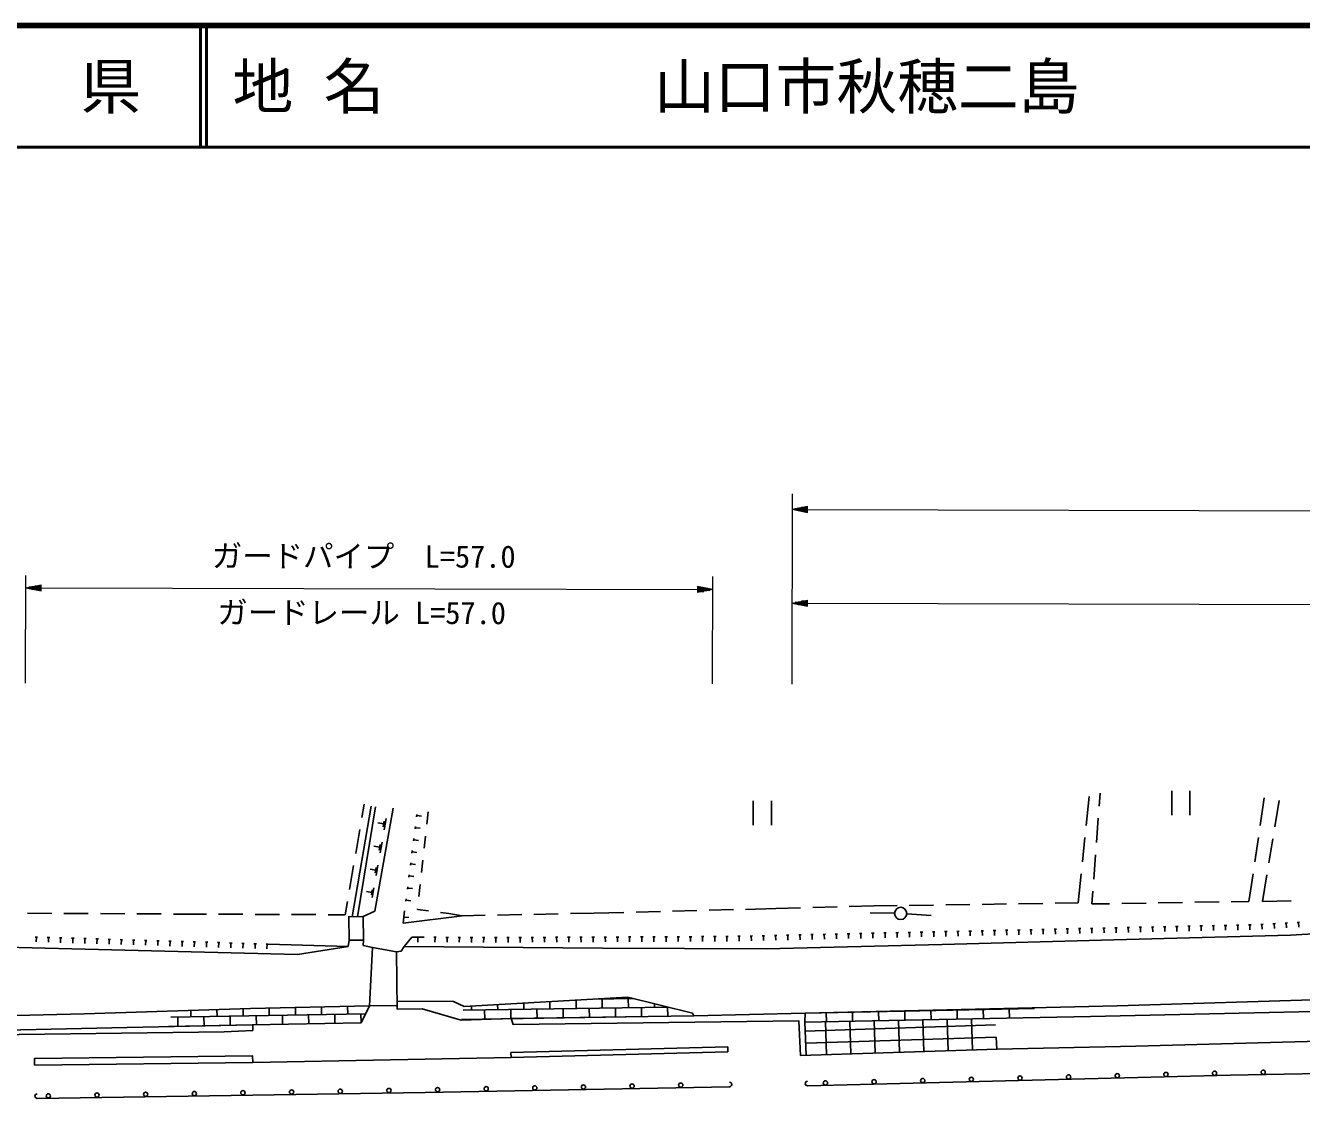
# Model space of a CAD drawing. Units: millimetres, scale not verified. Extents: x 40000 to 680000, y 20000 to 380000.
# Drawn here: x 353364 to 458264, y 291832 to 380000 of the extents above; entities that cross this region are included whole.
import ezdxf
from ezdxf.enums import TextEntityAlignment as Align

# ---------------------------------------------------------------- set-up
doc = ezdxf.new("R2010")
doc.units = ezdxf.units.MM
doc.header["$LTSCALE"] = 1000
for name, color, linetype, lineweight in [('M-BGD', 7, 'Continuous', 25), ('M-STR-HTXT', 7, 'Continuous', 13), ('M-TTL', 2, 'Continuous', 140), ('M-TTL-LINE', 7, 'Continuous', 50)]:
    doc.layers.add(name, color=color, linetype=linetype, lineweight=lineweight)
doc.layers.add('M-TTL-TXT', color=7, linetype='Continuous')
doc.styles.add('ＭＳ ゴシック', font='')
doc.styles.get('ＭＳ ゴシック').set_extended_font_data('MS Gothic')

msp = doc.modelspace()

# ---------------------------------------------------------------- linework, layer by layer
at = {"layer": 'M-BGD'}
for p, q in [((441632, 315849), (441711, 316907)), ((447594, 317118), (447594, 315118)), ((449094, 317118), (449094, 315118)), ((380228, 306767), (381771, 315844)), ((382130, 315808), (380658, 306771)), ((381014, 314916), (381201, 316005)), ((413186, 316292), (413186, 314292)), ((414686, 316292), (414686, 314292)), ((440814, 316656), (440564, 314268)), ((455201, 316530), (454866, 314257)), ((456064, 314144), (456421, 316315)), ((382076, 307233), (383583, 315700)), ((383022, 314831), (382856, 313900)), ((385514, 314977), (385539, 315175)), ((385527, 315076), (385923, 315025)), ((386471, 315378), (386361, 314384)), ((441407, 312858), (441557, 314852)), ((380506, 311959), (380844, 313931)), ((382815, 314388), (382318, 314476)), ((382856, 314620), (382773, 314155)), ((385388, 313984), (385413, 314183)), ((385401, 314084), (385798, 314033)), ((382519, 312693), (382440, 312249)), ((382677, 312894), (382519, 312005)), ((385263, 312992), (385288, 313191)), ((385275, 313092), (385672, 313041)), ((386251, 313390), (386141, 312396)), ((440460, 313273), (440253, 311284)), ((454720, 313268), (454427, 311289)), ((455577, 311184), (455902, 313158)), ((382479, 312471), (382005, 312555)), ((385137, 312000), (385162, 312199)), ((385149, 312100), (385546, 312049)), ((441183, 309866), (441333, 311861)), ((379997, 309003), (380336, 310974)), ((382151, 310596), (381699, 310677)), ((382189, 310808), (382114, 310385)), ((382340, 311000), (382189, 310153)), ((385011, 311008), (385036, 311207)), ((385024, 311107), (385421, 311057)), ((386031, 311402), (385921, 310408)), ((384886, 310016), (384911, 310215)), ((384898, 310115), (385295, 310065)), ((440149, 310289), (439899, 307901)), ((454281, 310300), (453946, 308027)), ((455058, 308027), (455415, 310197)), ((381831, 308763), (381400, 308840)), ((381867, 308965), (381795, 308562)), ((382010, 309148), (381867, 308341)), ((384760, 309024), (384785, 309223)), ((384772, 309123), (385169, 309073)), ((385811, 309414), (385701, 308420)), ((441029, 307812), (441108, 308869)), ((379640, 306928), (379828, 308017)), ((384634, 308032), (384659, 308230)), ((384647, 308131), (385044, 308081)), ((385591, 307426), (385583, 307350)), ((415053, 307435), (412562, 307372)), ((417090, 307489), (415053, 307435)), ((420089, 307569), (418090, 307516)), ((423126, 307650), (421089, 307596)), ((425013, 307678), (423126, 307650)), ((428013, 307723), (426013, 307693)), ((431012, 307768), (429013, 307738)), ((434012, 307813), (432012, 307783)), ((437012, 307858), (435012, 307828)), ((439899, 307901), (438012, 307873)), ((442488, 307836), (441029, 307812)), ((445488, 307886), (443488, 307853)), ((448487, 307936), (446488, 307903)), ((451487, 307986), (449487, 307953)), ((453946, 308027), (452487, 308003)), ((457416, 308067), (455058, 308027)), ((353520, 307050), (355520, 307040)), ((356520, 307035), (358520, 307025)), ((359520, 307019), (361520, 307009)), ((362520, 307004), (364520, 306994)), ((365520, 306989), (366832, 306982)), ((366832, 306982), (368236, 306976)), ((369236, 306972), (371236, 306963)), ((372236, 306959), (374236, 306951)), ((375236, 306947), (377236, 306938)), ((378236, 306934), (379640, 306928)), ((381125, 306776), (382076, 307233)), ((384408, 306246), (384534, 307238)), ((389256, 306843), (384408, 306246)), ((384471, 306742), (384868, 306692)), ((385583, 307350), (386499, 307240)), ((387492, 307120), (388162, 307040)), ((389256, 306843), (388162, 307040)), ((391165, 306881), (389256, 306843)), ((394165, 306941), (392165, 306901)), ((397164, 307000), (395165, 306960)), ((400073, 307058), (398164, 307020)), ((402565, 307121), (400073, 307058)), ((405564, 307196), (403564, 307146)), ((408563, 307272), (406563, 307221)), ((411562, 307347), (409563, 307297)), ((424814, 307050), (422815, 307091)), ((425813, 307003), (427807, 306854)), ((457913, 306302), (458113, 306313)), ((416928, 305271), (417128, 305275)), ((417028, 305273), (417037, 304873)), ((417928, 305294), (418128, 305298)), ((418028, 305296), (418037, 304896)), ((418928, 305316), (419128, 305321)), ((419028, 305319), (419037, 304919)), ((419927, 305339), (420127, 305344)), ((420027, 305342), (420036, 304942)), ((420927, 305362), (421127, 305367)), ((421027, 305365), (421036, 304965)), ((421927, 305385), (422127, 305390)), ((422027, 305387), (422036, 304988)), ((422927, 305408), (423126, 305413)), ((423026, 305410), (423036, 305010)), ((423926, 305431), (424126, 305436)), ((424026, 305433), (424035, 305033)), ((424926, 305454), (425126, 305458)), ((425026, 305456), (425035, 305056)), ((425926, 305476), (426126, 305481)), ((426026, 305478), (426035, 305078)), ((426926, 305498), (427125, 305503)), ((427025, 305500), (427034, 305101)), ((427925, 305520), (428125, 305525)), ((428025, 305523), (428034, 305123)), ((428925, 305542), (429125, 305547)), ((429025, 305545), (429034, 305145)), ((429925, 305565), (430125, 305569)), ((430025, 305567), (430034, 305167)), ((430925, 305587), (431124, 305591)), ((431025, 305589), (431033, 305189)), ((431924, 305609), (432124, 305613)), ((432024, 305611), (432033, 305211)), ((432924, 305631), (433124, 305635)), ((433024, 305633), (433033, 305233)), ((433924, 305653), (434124, 305657)), ((434024, 305655), (434033, 305255)), ((434924, 305675), (435124, 305679)), ((435024, 305677), (435032, 305277)), ((435923, 305697), (436123, 305701)), ((436023, 305699), (436032, 305299)), ((436923, 305719), (437123, 305723)), ((437023, 305721), (437032, 305321)), ((437923, 305741), (438123, 305746)), ((438023, 305743), (438032, 305343)), ((438923, 305763), (439123, 305768)), ((439023, 305765), (439031, 305366)), ((439922, 305785), (440122, 305790)), ((440022, 305788), (440031, 305388)), ((440922, 305807), (441122, 305812)), ((441022, 305810), (441031, 305410)), ((441922, 305829), (442122, 305834)), ((442022, 305832), (442031, 305432)), ((442922, 305852), (443122, 305856)), ((443022, 305854), (443030, 305454)), ((443921, 305874), (444121, 305878)), ((444021, 305876), (444030, 305476)), ((444921, 305896), (445121, 305900)), ((445021, 305898), (445030, 305498)), ((445921, 305918), (446121, 305922)), ((446021, 305920), (446030, 305520)), ((446921, 305940), (447121, 305944)), ((447021, 305942), (447029, 305542)), ((447920, 305962), (448120, 305966)), ((448020, 305964), (448029, 305564)), ((448920, 305984), (449120, 305988)), ((449020, 305986), (449029, 305586)), ((449920, 306006), (450120, 306011)), ((450020, 306008), (450029, 305608)), ((450920, 306028), (451120, 306033)), ((451020, 306030), (451028, 305630)), ((451919, 306050), (452119, 306055)), ((452019, 306052), (452028, 305653)), ((452919, 306072), (453119, 306077)), ((453019, 306075), (453028, 305675)), ((453919, 306094), (454119, 306099)), ((454019, 306097), (454028, 305697)), ((454918, 306131), (455118, 306142)), ((455018, 306137), (455041, 305737)), ((455916, 306188), (456116, 306199)), ((456016, 306194), (456039, 305794)), ((456915, 306245), (457115, 306256)), ((457015, 306251), (457037, 305851)), ((458013, 306308), (458036, 305908)), ((354153, 305095), (354353, 305088)), ((354253, 305091), (354241, 304692)), ((355153, 305064), (355353, 305058)), ((355253, 305061), (355241, 304662)), ((356152, 305034), (356352, 305028)), ((356252, 305031), (356240, 304631)), ((357152, 305004), (357352, 304998)), ((357252, 305001), (357240, 304601)), ((358151, 304974), (358351, 304968)), ((358251, 304971), (358239, 304571)), ((359151, 304944), (359351, 304938)), ((359251, 304941), (359239, 304541)), ((360150, 304914), (360350, 304908)), ((360250, 304911), (360238, 304511)), ((361150, 304883), (361350, 304877)), ((361250, 304880), (361238, 304481)), ((362150, 304853), (362349, 304847)), ((362249, 304850), (362237, 304450)), ((363149, 304823), (363349, 304817)), ((363249, 304820), (363237, 304420)), ((364149, 304793), (364349, 304787)), ((364249, 304790), (364236, 304390)), ((365148, 304763), (365348, 304757)), ((365248, 304760), (365236, 304360)), ((366148, 304733), (366348, 304727)), ((366248, 304730), (366236, 304330)), ((367147, 304702), (367347, 304696)), ((367247, 304699), (367235, 304300)), ((368147, 304672), (368347, 304666)), ((368247, 304669), (368235, 304269)), ((369146, 304642), (369346, 304636)), ((369246, 304639), (369234, 304239)), ((370146, 304612), (370346, 304606)), ((370246, 304609), (370234, 304209)), ((371145, 304582), (371345, 304576)), ((371245, 304579), (371233, 304179)), ((372145, 304552), (372345, 304546)), ((372245, 304549), (372233, 304149)), ((373145, 304522), (373303, 304517)), ((373224, 304519), (373211, 304119)), ((373303, 304517), (379896, 304318)), ((375734, 303672), (379896, 304318)), ((379896, 304318), (379958, 304827)), ((381878, 304246), (383856, 303883)), ((385130, 305085), (386130, 305079)), ((385630, 305082), (385628, 304682)), ((386930, 305075), (387130, 305074)), ((387030, 305074), (387028, 304674)), ((387930, 305069), (388130, 305068)), ((388030, 305069), (388028, 304669)), ((388930, 305064), (389130, 305063)), ((389030, 305063), (389028, 304663)), ((389930, 305058), (390130, 305057)), ((390030, 305058), (390028, 304658)), ((390930, 305053), (391130, 305052)), ((391030, 305052), (391028, 304652)), ((391930, 305050), (392130, 305051)), ((392030, 305051), (392032, 304651)), ((392930, 305055), (393130, 305056)), ((393030, 305055), (393032, 304655)), ((393930, 305060), (394130, 305060)), ((394030, 305060), (394032, 304660)), ((394930, 305064), (395130, 305065)), ((395030, 305065), (395032, 304665)), ((395930, 305069), (396130, 305070)), ((396030, 305069), (396032, 304669)), ((396930, 305073), (397130, 305074)), ((397030, 305074), (397032, 304674)), ((397930, 305078), (398130, 305079)), ((398030, 305078), (398032, 304678)), ((398930, 305082), (399130, 305083)), ((399030, 305083), (399032, 304683)), ((399930, 305087), (400130, 305088)), ((400030, 305088), (400032, 304688)), ((400930, 305092), (401130, 305093)), ((401030, 305092), (401032, 304692)), ((401930, 305096), (402130, 305097)), ((402030, 305097), (402032, 304697)), ((402930, 305101), (403130, 305102)), ((403030, 305101), (403032, 304701)), ((403930, 305105), (404130, 305106)), ((404030, 305106), (404032, 304706)), ((404930, 305110), (405130, 305111)), ((405030, 305110), (405032, 304710)), ((405930, 305115), (406130, 305116)), ((406030, 305115), (406031, 304715)), ((406930, 305119), (407130, 305120)), ((407030, 305120), (407031, 304720)), ((407930, 305124), (408130, 305125)), ((408030, 305124), (408031, 304724)), ((408930, 305128), (409130, 305129)), ((409030, 305129), (409031, 304729)), ((409930, 305133), (410130, 305134)), ((410030, 305133), (410031, 304733)), ((410930, 305138), (411130, 305138)), ((411030, 305138), (411031, 304738)), ((411929, 305156), (412129, 305161)), ((412029, 305158), (412039, 304759)), ((412929, 305179), (413129, 305184)), ((413029, 305181), (413038, 304781)), ((413929, 305202), (414129, 305207)), ((414029, 305204), (414038, 304804)), ((414929, 305225), (415129, 305229)), ((415029, 305227), (415038, 304827)), ((415928, 305248), (416128, 305252)), ((416028, 305250), (416037, 304850)), ((403288, 300049), (400176, 300000)), ((401844, 300026), (401843, 300094)), ((402931, 299293), (402919, 300043)), ((366959, 298537), (366950, 299062)), ((369109, 298576), (369099, 299129)), ((371259, 298614), (371248, 299197)), ((373408, 298653), (373397, 299251)), ((375558, 298692), (375547, 299300)), ((377708, 298731), (377696, 299349)), ((379857, 298770), (379846, 299397)), ((381645, 299438), (380946, 298039)), ((381645, 299438), (383924, 299475)), ((406144, 299343), (389352, 299082)), ((390032, 299093), (390027, 299432)), ((391119, 298360), (391107, 299110)), ((392182, 299126), (392175, 299552)), ((393268, 298393), (393257, 299143)), ((394332, 299160), (394324, 299673)), ((395418, 298426), (395407, 299176)), ((396481, 299193), (396472, 299793)), ((397568, 298460), (397556, 299210)), ((398631, 299226), (398621, 299913)), ((399718, 298493), (399706, 299243)), ((400781, 299260), (400769, 300010)), ((401867, 298527), (401856, 299276)), ((404017, 298560), (404006, 299310)), ((405080, 299326), (405076, 299607)), ((406167, 298593), (406155, 299340)), ((436311, 299228), (417448, 298839)), ((424572, 298986), (424572, 299011)), ((425663, 298258), (425647, 299008)), ((426722, 299030), (426721, 299062)), ((427812, 298302), (427797, 299052)), ((428871, 299074), (428871, 299113)), ((429962, 298347), (429946, 299097)), ((431021, 299119), (431020, 299164)), ((432111, 298391), (432096, 299141)), ((433170, 299163), (433169, 299215)), ((434261, 298435), (434245, 299185)), ((435320, 299207), (435319, 299266)), ((381324, 298796), (365319, 298507)), ((365898, 297768), (365884, 298518)), ((368048, 297806), (368034, 298556)), ((370197, 297845), (370184, 298595)), ((372347, 297884), (372333, 298634)), ((374497, 297923), (374483, 298673)), ((376646, 297961), (376633, 298711)), ((378796, 298000), (378782, 298750)), ((380946, 298039), (380932, 298789)), ((402744, 298540), (389197, 298330)), ((390045, 298285), (390044, 298343)), ((392194, 298328), (392194, 298376)), ((394344, 298371), (394343, 298410)), ((396494, 298415), (396493, 298443)), ((398643, 298458), (398643, 298476)), ((400793, 298501), (400793, 298510)), ((418124, 298853), (418124, 298858)), ((419214, 295430), (419127, 298123)), ((419214, 298125), (419198, 298875)), ((420273, 298897), (420273, 298909)), ((421213, 295494), (421127, 298165)), ((421363, 298169), (421348, 298919)), ((422423, 298941), (422422, 298960)), ((423212, 295559), (423127, 298206)), ((423513, 298214), (423498, 298964)), ((425211, 295623), (425127, 298247)), ((427210, 295688), (427126, 298288)), ((429209, 295752), (429126, 298329)), ((431208, 295817), (431126, 298371)), ((372039, 297878), (365108, 297753)), ((366973, 297772), (366973, 297787)), ((369123, 297817), (369122, 297826)), ((371272, 297862), (371272, 297865)), ((433115, 297879), (417461, 297375)), ((433175, 296880), (417504, 296375)), ((433207, 295881), (433175, 296877)), ((372039, 294783), (393279, 295205))]:
    msp.add_line(p, q, dxfattribs=at)
for points in [[(384484, 304331), (400800, 304188), (414273, 304116), (428732, 304475), (442850, 304869), (457363, 305246), (471984, 306107), (481438, 306825), (485680, 306933), (486631, 307776), (488246, 307829)], [(331504, 304775), (351704, 304255), (375734, 303672)], [(381143, 304838), (381125, 304408), (381878, 304246), (381645, 299438)], [(385130, 305085), (384484, 304331), (384260, 303937), (383856, 303883)], [(393283, 298393), (389184, 298268), (385973, 299201), (383928, 299183), (383856, 303883)], [(417448, 298842), (443119, 299452), (460951, 299990), (485672, 300528), (501817, 300959), (508455, 301066), (514379, 302623)], [(514603, 301448), (509405, 299846), (464144, 299075), (440931, 298573), (417430, 298088)], [(383918, 299828), (388556, 299811), (389417, 299398), (402872, 300151), (408209, 298833), (408317, 298627)], [(381645, 299438), (371868, 299216), (358180, 298786), (335774, 298230), (317386, 297871), (297402, 297602), (266456, 297584), (264142, 297853)], [(380946, 298039), (371994, 297878), (361714, 297662), (347955, 297375), (348027, 294397), (348637, 294397), (348601, 297034), (369706, 297312), (372048, 297429), (372039, 297878)], [(417448, 298839), (408317, 298627), (393283, 298393)], [(515778, 297896), (508795, 297783), (476827, 296994), (444644, 296133), (433235, 295882), (417089, 295362), (416928, 298214), (393463, 297909), (393283, 298393)], [(417547, 295376), (417430, 298088), (417448, 298839)], [(567080, 296685), (557443, 296290), (534175, 295501), (514917, 294962), (487981, 294406), (452389, 293734), (417659, 292872)], [(411236, 292801), (386229, 292334), (354332, 291832)]]:
    msp.add_lwpolyline(points, dxfattribs=at)
for points in [[(381125, 306776), (381143, 304838), (379958, 304827), (379940, 306765)], [(411111, 295662), (393279, 295205), (393269, 295606), (411100, 296063)], [(354108, 294559), (372039, 294783), (372032, 295331), (354101, 295107)]]:
    msp.add_lwpolyline(points, close=True, dxfattribs=at)
for centre, radius in [((425314, 307040), 500), ((439120, 293605), 175), ((443119, 293704), 175), ((447118, 293803), 175), ((451116, 293902), 175), ((455117, 293985), 175), ((387237, 292553), 175), ((391236, 292628), 175), ((395235, 292702), 175), ((399235, 292777), 175), ((403234, 292852), 175), ((407233, 292926), 175), ((419126, 293109), 175), ((423125, 293208), 175), ((427124, 293307), 175), ((431123, 293406), 175), ((435121, 293506), 175), ((355241, 292046), 175), ((359241, 292109), 175), ((363240, 292172), 175), ((367240, 292235), 175), ((371239, 292298), 175), ((375239, 292361), 175), ((379238, 292424), 175), ((383238, 292487), 175)]:
    msp.add_circle(centre, radius, dxfattribs=at)
for centre, start, end in [((411233, 292988), 271.06852, 91.06852), ((417654, 293060), 91.42027, 271.42027), ((354329, 292019), 90.90222, 270.90222)]:
    msp.add_arc(centre, 188, start, end, dxfattribs=at)
at = {"layer": 'M-STR-HTXT'}
for p, q in [((416379, 325880), (416419, 341519)), ((416397, 340246), (417647, 340493)), ((416397, 340246), (417646, 339993)), ((416397, 340246), (417647, 340243)), ((417646, 340193), (416646, 340196)), ((417647, 340293), (416647, 340296)), ((416896, 340145), (417646, 340143)), ((416897, 340345), (417647, 340343)), ((417646, 340093), (417146, 340094)), ((417647, 340393), (417147, 340394)), ((417396, 340044), (417646, 340043)), ((417397, 340444), (417647, 340443)), ((417646, 339993), (417647, 340493)), ((417647, 340243), (558691, 339879)), ((353373, 325971), (353395, 334794)), ((409846, 325897), (409869, 334721)), ((353393, 333794), (354643, 334041)), ((353393, 333794), (354642, 333541)), ((353393, 333794), (354643, 333791)), ((354643, 333841), (353643, 333844)), ((354643, 333741), (353643, 333744)), ((353893, 333893), (354643, 333891)), ((353893, 333693), (354643, 333691)), ((354642, 333641), (354142, 333642)), ((354643, 333941), (354143, 333942)), ((354392, 333592), (354642, 333591)), ((354393, 333992), (354643, 333991)), ((354642, 333541), (354643, 334041)), ((354643, 333791), (408616, 333652)), ((408617, 333902), (408615, 333402)), ((409866, 333648), (408615, 333402)), ((408616, 333802), (409116, 333800)), ((409366, 333750), (408616, 333752)), ((408616, 333702), (409616, 333699)), ((409866, 333648), (408616, 333652)), ((408616, 333602), (409616, 333599)), ((409866, 333648), (408617, 333902)), ((408867, 333851), (408617, 333852)), ((408865, 333451), (408615, 333452)), ((409366, 333550), (408616, 333552)), ((408616, 333502), (409116, 333500)), ((416396, 332537), (417647, 332784)), ((416396, 332537), (417646, 332284)), ((416396, 332537), (417646, 332534)), ((417646, 332584), (416646, 332586)), ((416896, 332636), (417646, 332634)), ((417647, 332684), (417147, 332685)), ((417397, 332734), (417647, 332734)), ((417646, 332284), (417647, 332784)), ((417646, 332484), (416646, 332486)), ((416896, 332436), (417646, 332434)), ((417646, 332384), (417146, 332385)), ((417396, 332334), (417646, 332334)), ((417646, 332534), (565191, 332152))]:
    msp.add_line(p, q, dxfattribs=at)
at = {"layer": 'M-TTL'}
msp.add_line((680000, 380000), (40000, 380000), dxfattribs=at)
at = {"layer": 'M-TTL-LINE'}
for p, q in [((367750, 380000), (367750, 370000)), ((368250, 380000), (368250, 370000)), ((40000, 370000), (680000, 370000))]:
    msp.add_line(p, q, dxfattribs=at)

# ---------------------------------------------------------------- texts
at = {"layer": 'M-STR-HTXT', "style": 'ＭＳ ゴシック'}
for s, p in [('ガードパイプ  L=57.0', (381166, 334923)), ('ガードレール L=57.0', (380994, 330285))]:
    msp.add_text(s, height=1833, rotation=359.852, dxfattribs=at).set_placement(p, align=Align.BOTTOM_CENTER)
at = {"layer": 'M-TTL-TXT', "style": 'ＭＳ ゴシック'}
msp.add_text('山\u3000口\u3000県', height=3666, dxfattribs=at).set_placement((350375, 375000), align=Align.MIDDLE_CENTER)
for s, p in [('地 名', (370380, 375000)), ('山口市秋穂二島', (405024, 375000))]:
    msp.add_text(s, height=3666, dxfattribs=at).set_placement(p, align=Align.MIDDLE_LEFT)

doc.saveas('drawing.dxf')
